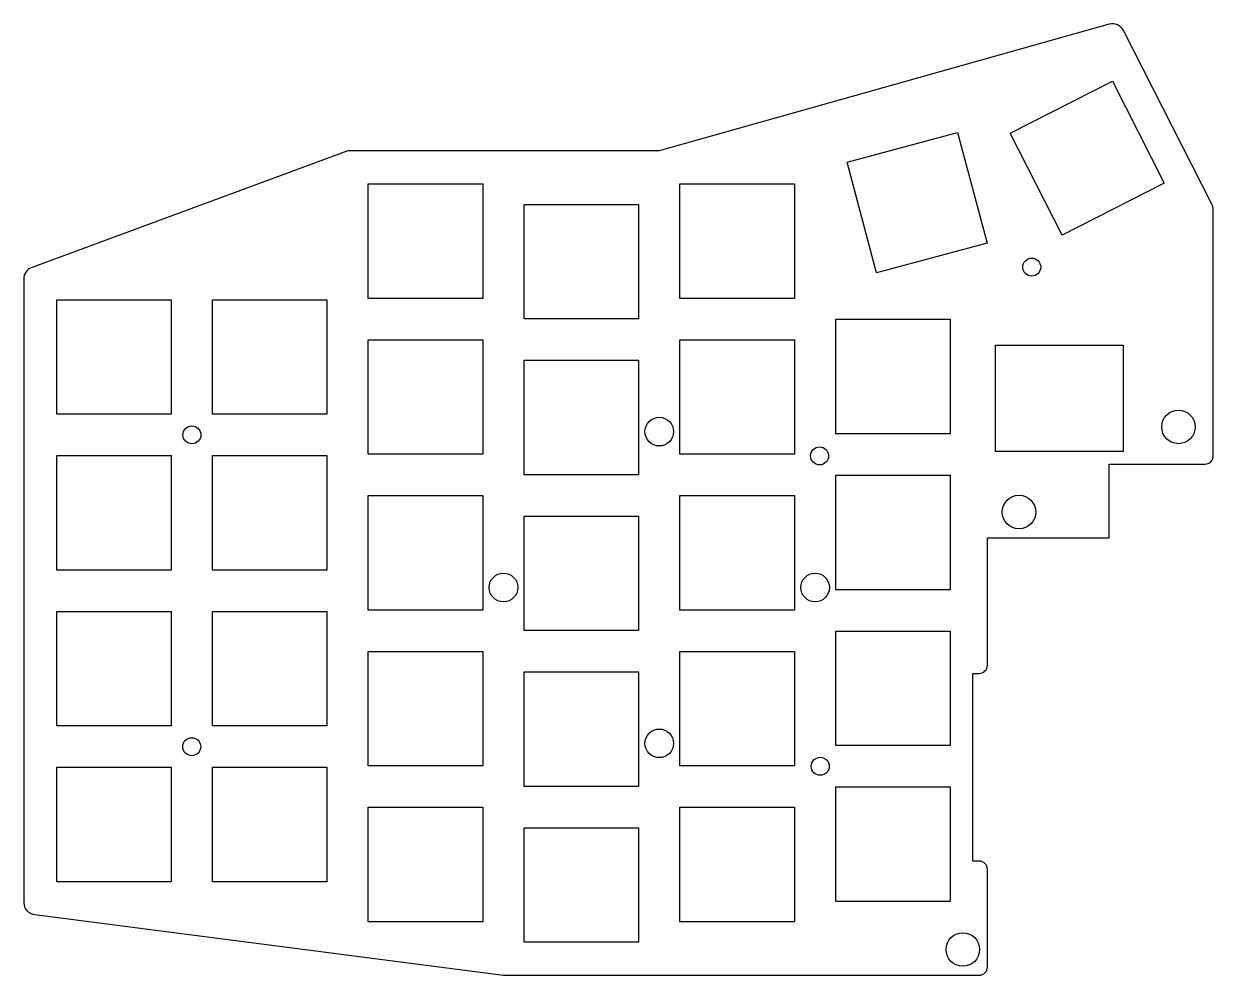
# Model space of a CAD drawing. Header units: millimetres. Extents: x -209 to -64, y 0 to 116.
import ezdxf

# ---------------------------------------------------------------- set-up
doc = ezdxf.new("R2010")
doc.units = ezdxf.units.MM
doc.layers.get('0').update_dxf_attribs({"linetype": 'CONTINUOUS'})

msp = doc.modelspace()

# ---------------------------------------------------------------- linework, layer by layer
msp.add_lwpolyline([(-76.61, 116.17), (-131.62, 100.68), (-169.72, 100.68), (-208.41, 86.4), (-208.41, 86.4, 0.299402), (-209.32, 85.03), (-209.32, 8.83, 0.380641), (-207.98, 7.33), (-150.67, -0.07), (-92.51, -0.07, 0.414214), (-91.51, 0.93), (-91.51, 12.87, 0.414214), (-92.51, 13.87), (-93.3, 13.87), (-93.3, 36.82), (-92.51, 36.82, 0.414214), (-91.51, 37.82), (-91.51, 53.38), (-76.6, 53.38), (-76.6, 62.4), (-64.9, 62.4, 0.414214), (-63.9, 63.4), (-63.9, 93.48, 0.122717), (-64.06, 94.19), (-74.87, 115.41, 0.355636)], format="xyb", close=True)
for points in [[(-82.35, 90.38), (-88.71, 102.85), (-76.23, 109.21), (-69.88, 96.73)], [(-91.52, 89.4), (-105.05, 85.78), (-108.67, 99.3), (-95.15, 102.92)], [(-153.2, 82.65), (-167.2, 82.65), (-167.2, 96.65), (-153.2, 96.65)], [(-115.1, 82.65), (-129.1, 82.65), (-129.1, 96.65), (-115.1, 96.65)], [(-134.15, 80.15), (-148.15, 80.15), (-148.15, 94.15), (-134.15, 94.15)], [(-191.3, 68.5), (-205.3, 68.5), (-205.3, 82.5), (-191.3, 82.5)], [(-172.25, 68.5), (-186.25, 68.5), (-186.25, 82.5), (-172.25, 82.5)], [(-96.05, 66.1), (-110.05, 66.1), (-110.05, 80.1), (-96.05, 80.1)], [(-153.2, 63.6), (-167.2, 63.6), (-167.2, 77.6), (-153.2, 77.6)], [(-115.1, 63.6), (-129.1, 63.6), (-129.1, 77.6), (-115.1, 77.6)], [(-74.9, 63.95), (-90.5, 63.95), (-90.5, 76.95), (-74.9, 76.95)], [(-134.15, 61.1), (-148.15, 61.1), (-148.15, 75.1), (-134.15, 75.1)], [(-191.3, 49.45), (-205.3, 49.45), (-205.3, 63.45), (-191.3, 63.45)], [(-172.25, 49.45), (-186.25, 49.45), (-186.25, 63.45), (-172.25, 63.45)], [(-96.05, 47.05), (-110.05, 47.05), (-110.05, 61.05), (-96.05, 61.05)], [(-153.2, 44.55), (-167.2, 44.55), (-167.2, 58.55), (-153.2, 58.55)], [(-115.1, 44.55), (-129.1, 44.55), (-129.1, 58.55), (-115.1, 58.55)], [(-134.15, 42.05), (-148.15, 42.05), (-148.15, 56.05), (-134.15, 56.05)], [(-191.3, 30.4), (-205.3, 30.4), (-205.3, 44.4), (-191.3, 44.4)], [(-172.25, 30.4), (-186.25, 30.4), (-186.25, 44.4), (-172.25, 44.4)], [(-96.05, 28), (-110.05, 28), (-110.05, 42), (-96.05, 42)], [(-153.2, 25.5), (-167.2, 25.5), (-167.2, 39.5), (-153.2, 39.5)], [(-115.1, 25.5), (-129.1, 25.5), (-129.1, 39.5), (-115.1, 39.5)], [(-134.15, 23), (-148.15, 23), (-148.15, 37), (-134.15, 37)], [(-191.3, 11.35), (-205.3, 11.35), (-205.3, 25.35), (-191.3, 25.35)], [(-172.25, 11.35), (-186.25, 11.35), (-186.25, 25.35), (-172.25, 25.35)], [(-96.05, 8.95), (-110.05, 8.95), (-110.05, 22.95), (-96.05, 22.95)], [(-153.2, 6.45), (-167.2, 6.45), (-167.2, 20.45), (-153.2, 20.45)], [(-115.1, 6.45), (-129.1, 6.45), (-129.1, 20.45), (-115.1, 20.45)], [(-134.15, 3.95), (-148.15, 3.95), (-148.15, 17.95), (-134.15, 17.95)]]:
    msp.add_lwpolyline(points, close=True)
for centre, radius in [((-86.09, 86.48), 1.1), ((-68.15, 66.95), 2.05), ((-188.77, 65.98), 1.1), ((-131.62, 66.37), 1.75), ((-112.03, 63.41), 1.1), ((-87.64, 56.54), 2.05), ((-150.67, 47.32), 1.75), ((-112.57, 47.32), 1.75), ((-131.62, 28.27), 1.75), ((-188.79, 27.86), 1.1), ((-111.94, 25.46), 1.1), ((-94.51, 3.07), 2.05)]:
    msp.add_circle(centre, radius)

doc.saveas('drawing.dxf')
